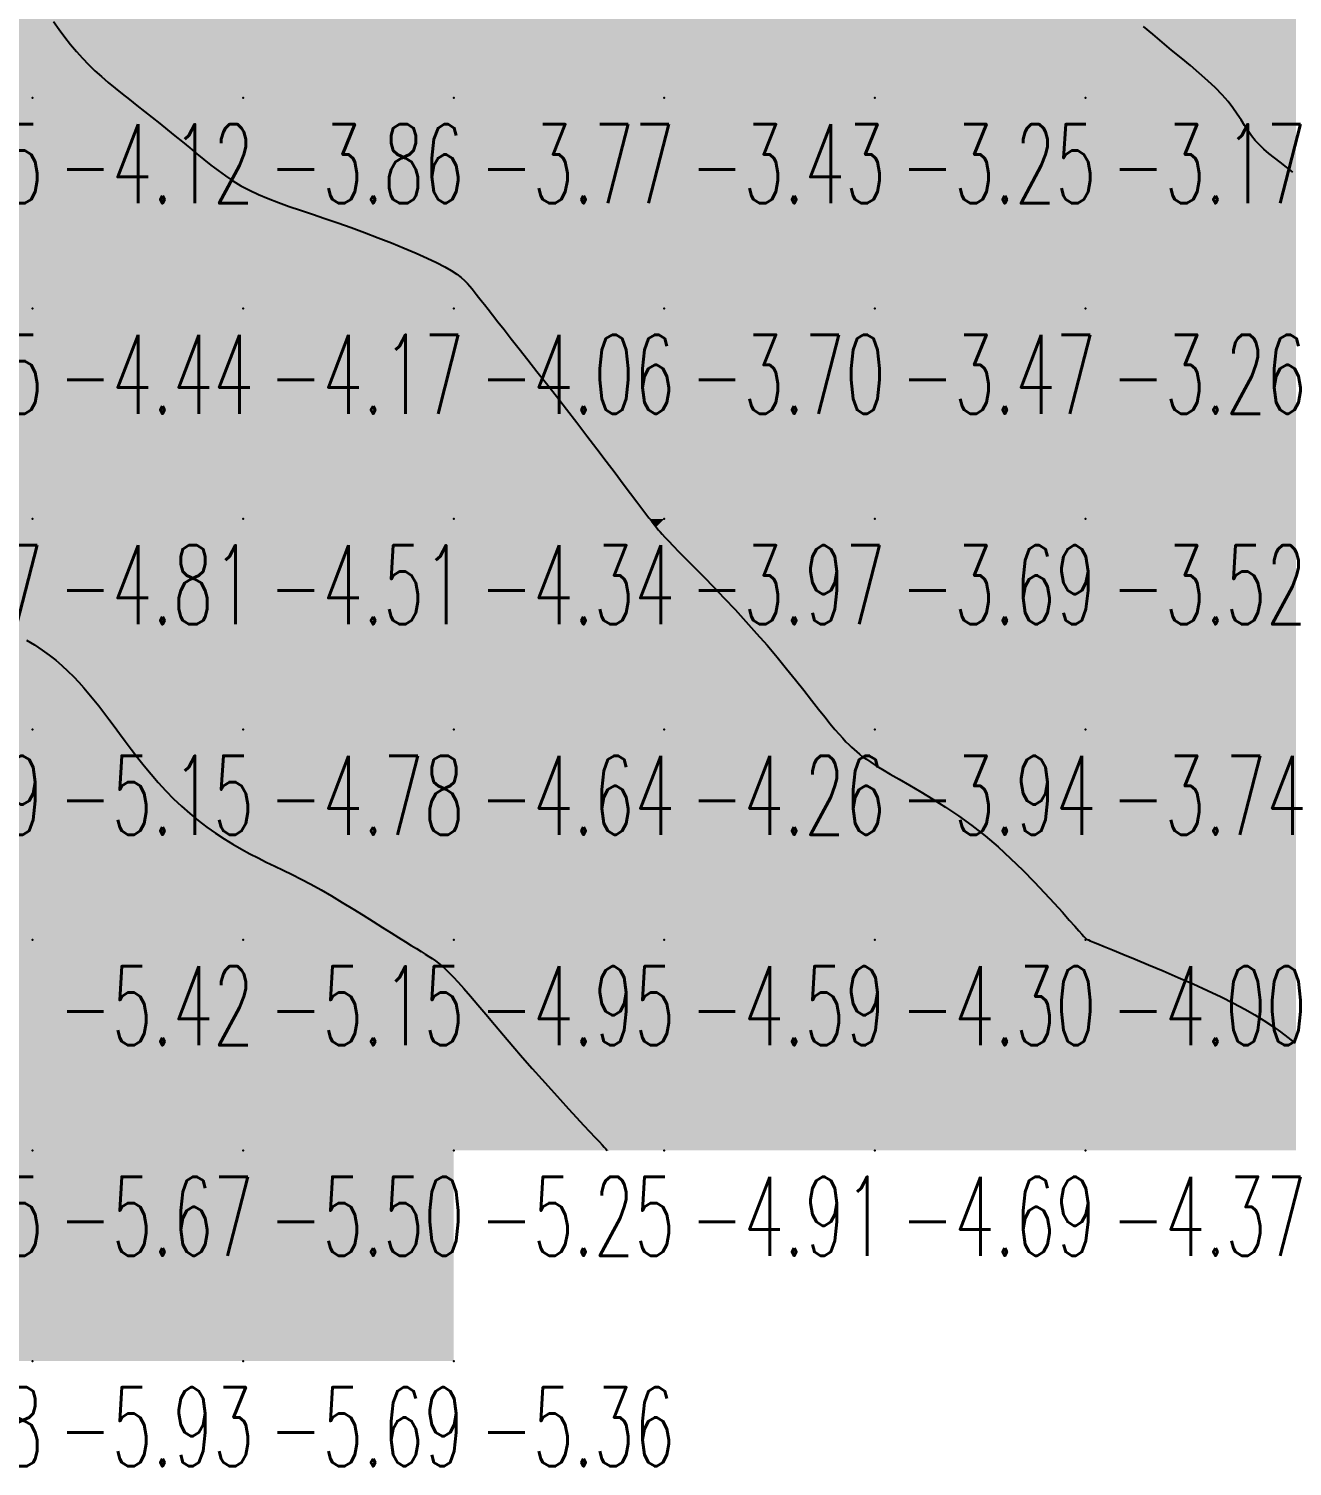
# Model space of a CAD drawing. Header units: millimetres. Extents: x 88261 to 90953, y 390274 to 392322.
# Drawn here: x 90430.1 to 90490.1, y 390412.2 to 390480.5 of the extents above; entities that cross this region are included whole.
import ezdxf
from ezdxf.enums import TextEntityAlignment as Align

# ---------------------------------------------------------------- set-up
doc = ezdxf.new("R2010")
doc.units = ezdxf.units.MM
doc.header["$LTSCALE"] = 25
for name, color, linetype in [('CN_03_00', 7, 'Continuous'), ('CN_04_00', 242, 'Continuous'), ('COTEAlt', 7, 'Continuous'), ('TN_COLORIAGE', 7, 'Continuous')]:
    doc.layers.add(name, color=color, linetype=linetype)
doc.styles.add('Simplex 1.0', font='Simplex.shx', dxfattribs={"width": 0.99, "height": 2.5})
doc.styles.get("Standard").update_dxf_attribs({"font": 'times.ttf'})

# ---------------------------------------------------------------- blocks, each defined once
blk = doc.blocks.new('COTE')
at = {"color": 0}
blk.add_point((0, 0), dxfattribs=at)
at = {"layer": 'COTEAlt'}
blk.add_attdef('ALT', text='', height=3.75, dxfattribs=at).set_placement((1.25, -1.25), align=Align.TOP_LEFT)

msp = doc.modelspace()

# ---------------------------------------------------------------- linework, layer by layer
at = {"layer": 'CN_03_00', "flags": 128}
for points, elevation in [([(90431.251, 390480.868), (90431.514, 390480.496), (90431.781, 390480.132), (90432.052, 390479.78), (90432.33, 390479.443), (90432.616, 390479.125), (90432.909, 390478.823), (90433.211, 390478.534), (90433.522, 390478.254), (90433.84, 390477.981), (90434.167, 390477.711), (90434.503, 390477.441), (90434.847, 390477.167), (90435.2, 390476.888), (90435.559, 390476.603), (90435.922, 390476.314), (90436.286, 390476.023), (90436.65, 390475.732), (90437.011, 390475.441), (90437.367, 390475.152), (90437.715, 390474.867), (90438.054, 390474.586), (90438.388, 390474.312), (90438.721, 390474.046), (90439.059, 390473.787), (90439.406, 390473.538), (90439.767, 390473.299), (90440.147, 390473.072), (90440.55, 390472.856), (90440.98, 390472.654), (90441.438, 390472.461), (90441.923, 390472.274), (90442.435, 390472.09), (90442.973, 390471.905), (90443.537, 390471.714), (90444.125, 390471.515), (90444.738, 390471.304), (90445.373, 390471.079), (90446.019, 390470.842), (90446.665, 390470.598), (90447.296, 390470.351), (90447.902, 390470.105), (90448.47, 390469.864), (90448.986, 390469.634), (90449.439, 390469.418), (90449.82, 390469.219), (90450.134, 390469.036), (90450.39, 390468.868), (90450.597, 390468.713), (90450.765, 390468.568), (90450.902, 390468.431), (90451.017, 390468.301), (90451.119, 390468.176), (90451.217, 390468.052), (90451.319, 390467.923), (90451.429, 390467.781), (90451.555, 390467.619), (90451.703, 390467.428), (90451.879, 390467.201), (90452.09, 390466.931), (90452.343, 390466.61), (90452.641, 390466.232), (90452.981, 390465.8), (90453.359, 390465.323), (90453.767, 390464.804), (90454.202, 390464.251), (90454.657, 390463.67), (90455.127, 390463.067), (90455.606, 390462.448), (90456.09, 390461.82), (90456.57, 390461.193), (90457.038, 390460.578), (90457.488, 390459.986), (90457.911, 390459.427), (90458.299, 390458.912), (90458.645, 390458.453), (90458.941, 390458.06), (90459.182, 390457.741), (90459.373, 390457.489), (90459.521, 390457.293), (90459.634, 390457.146), (90459.718, 390457.036), (90459.781, 390456.954), (90459.831, 390456.89), (90459.875, 390456.833), (90459.92, 390456.776), (90459.975, 390456.709), (90460.047, 390456.625), (90460.144, 390456.517), (90460.274, 390456.375), (90460.446, 390456.194), (90460.667, 390455.965), (90460.946, 390455.68), (90461.287, 390455.335), (90461.683, 390454.934), (90462.123, 390454.485), (90462.598, 390453.997), (90463.097, 390453.478), (90463.61, 390452.934), (90464.126, 390452.374), (90464.635, 390451.806), (90465.129, 390451.237), (90465.602, 390450.675), (90466.053, 390450.126), (90466.478, 390449.599), (90466.875, 390449.099), (90467.241, 390448.634), (90467.574, 390448.21), (90467.87, 390447.836), (90468.129, 390447.515), (90468.354, 390447.244), (90468.549, 390447.015), (90468.72, 390446.823), (90468.872, 390446.66), (90469.01, 390446.52), (90469.138, 390446.397), (90469.261, 390446.284), (90469.385, 390446.174), (90469.518, 390446.064), (90469.668, 390445.947), (90469.844, 390445.821), (90470.054, 390445.679), (90470.307, 390445.518), (90470.611, 390445.333), (90470.975, 390445.12), (90471.403, 390444.875), (90471.89, 390444.596), (90472.425, 390444.283), (90472.998, 390443.935), (90473.6, 390443.552), (90474.221, 390443.133), (90474.85, 390442.679), (90475.479, 390442.187), (90476.098, 390441.661), (90476.697, 390441.112), (90477.271, 390440.556), (90477.811, 390440.007), (90478.31, 390439.481), (90478.759, 390438.992), (90479.152, 390438.555), (90479.48, 390438.185), (90479.74, 390437.893), (90479.936, 390437.673), (90480.078, 390437.514), (90480.176, 390437.406), (90480.237, 390437.339), (90480.273, 390437.303), (90480.29, 390437.287), (90480.299, 390437.281), (90480.309, 390437.275), (90480.334, 390437.264), (90480.386, 390437.242), (90480.478, 390437.202), (90480.626, 390437.141), (90480.841, 390437.052), (90481.138, 390436.93), (90481.529, 390436.77), (90482.023, 390436.568), (90482.604, 390436.328), (90483.249, 390436.06), (90483.938, 390435.769), (90484.649, 390435.464), (90485.36, 390435.151), (90486.049, 390434.838), (90486.695, 390434.532), (90487.282, 390434.239), (90487.81, 390433.957), (90488.289, 390433.684), (90488.726, 390433.415), (90489.129, 390433.148), (90489.504, 390432.881), (90489.86, 390432.609), (90490.205, 390432.33)], -4), ([(90490.104, 390473.71), (90489.791, 390473.957), (90489.497, 390474.184), (90489.221, 390474.398), (90488.964, 390474.603), (90488.727, 390474.804), (90488.51, 390475.009), (90488.313, 390475.22), (90488.136, 390475.445), (90487.971, 390475.682), (90487.809, 390475.932), (90487.642, 390476.196), (90487.46, 390476.473), (90487.255, 390476.764), (90487.019, 390477.068), (90486.742, 390477.386), (90486.418, 390477.717), (90486.053, 390478.06), (90485.655, 390478.413), (90485.231, 390478.774), (90484.79, 390479.141), (90484.339, 390479.513), (90483.888, 390479.887), (90483.443, 390480.262), (90483.011, 390480.635)], -3)]:
    msp.add_lwpolyline(points, dxfattribs=dict(at, elevation=elevation))
at = {"layer": 'CN_04_00', "elevation": -5, "flags": 128}
msp.add_lwpolyline([(90429.962, 390451.486), (90430.344, 390451.253), (90430.7, 390451.014), (90431.034, 390450.771), (90431.348, 390450.524), (90431.643, 390450.271), (90431.923, 390450.014), (90432.189, 390449.752), (90432.443, 390449.485), (90432.688, 390449.214), (90432.927, 390448.937), (90433.162, 390448.651), (90433.396, 390448.356), (90433.632, 390448.05), (90433.873, 390447.73), (90434.122, 390447.396), (90434.381, 390447.046), (90434.654, 390446.678), (90434.939, 390446.296), (90435.239, 390445.904), (90435.552, 390445.508), (90435.879, 390445.109), (90436.219, 390444.714), (90436.574, 390444.327), (90436.942, 390443.95), (90437.325, 390443.589), (90437.718, 390443.244), (90438.12, 390442.916), (90438.528, 390442.606), (90438.94, 390442.314), (90439.351, 390442.04), (90439.76, 390441.785), (90440.164, 390441.551), (90440.561, 390441.335), (90440.955, 390441.134), (90441.348, 390440.941), (90441.747, 390440.751), (90442.154, 390440.556), (90442.574, 390440.351), (90443.011, 390440.131), (90443.47, 390439.888), (90443.951, 390439.619), (90444.449, 390439.33), (90444.955, 390439.027), (90445.458, 390438.719), (90445.951, 390438.412), (90446.424, 390438.115), (90446.868, 390437.835), (90447.273, 390437.579), (90447.634, 390437.353), (90447.953, 390437.155), (90448.233, 390436.982), (90448.481, 390436.83), (90448.699, 390436.694), (90448.894, 390436.572), (90449.069, 390436.46), (90449.229, 390436.354), (90449.38, 390436.25), (90449.527, 390436.14), (90449.678, 390436.017), (90449.839, 390435.874), (90450.018, 390435.701), (90450.22, 390435.493), (90450.453, 390435.24), (90450.724, 390434.936), (90451.038, 390434.575), (90451.39, 390434.163), (90451.774, 390433.71), (90452.186, 390433.225), (90452.617, 390432.716), (90453.063, 390432.192), (90453.517, 390431.663), (90453.974, 390431.138), (90454.427, 390430.624), (90454.87, 390430.129), (90455.296, 390429.658), (90455.699, 390429.217), (90456.073, 390428.811), (90456.411, 390428.447), (90456.707, 390428.131), (90456.954, 390427.867), (90457.148, 390427.66), (90457.294, 390427.504), (90457.398, 390427.393), (90457.468, 390427.318), (90457.511, 390427.272), (90457.533, 390427.249), (90457.541, 390427.241), (90457.542, 390427.239)], dxfattribs=at)
at = {"layer": 'TN_COLORIAGE', "color": 121}
for points in [[(90430.249, 390482.481, -3.538), (90432.244, 390479.235, -3.538), (90430.249, 390487.239, -3.538), (90440.249, 390487.239, -3.538)], [(90434.755, 390477.239, -3.538), (90432.244, 390479.235, -3.538), (90440.249, 390477.239, -3.538), (90440.249, 390487.239, -3.538)], [(90440.249, 390487.239, -3.278), (90440.249, 390477.239, -3.278), (90450.249, 390487.239, -3.278)], [(90440.249, 390477.239, -3.278), (90450.249, 390477.239, -3.278), (90450.249, 390487.239, -3.278)], [(90450.249, 390477.239, -3.097), (90460.249, 390477.239, -3.097), (90460.249, 390487.239, -3.097)], [(90450.249, 390487.239, -3.097), (90450.249, 390477.239, -3.097), (90460.249, 390487.239, -3.097)], [(90460.249, 390477.239, -3), (90468.727, 390485.717, -3), (90460.249, 390487.239, -3), (90465.825, 390487.239, -3)], [(90460.249, 390477.239, -3), (90468.727, 390485.717, -3), (90470.249, 390477.239, -3), (90470.249, 390484.914, -3)], [(90477.154, 390484.145, -3.253), (90470.249, 390484.914, -3.253), (90470.249, 390477.239, -3.253)], [(90470.249, 390477.239, -3), (90477.154, 390484.145, -3), (90480.249, 390477.239, -3), (90480.249, 390483.23, -3)], [(90483.285, 390480.275, -3.17), (90480.249, 390483.23, -3.17), (90480.249, 390477.239, -3.17)], [(90483.285, 390480.275, -3.17), (90487.269, 390477.239, -3.17), (90480.249, 390477.239, -3.17)], [(90434.755, 390477.239, -3.859), (90437.821, 390474.812, -3.859), (90440.249, 390477.239, -3.859)], [(90440.249, 390472.713, -3.859), (90437.821, 390474.812, -3.859), (90440.249, 390477.239, -3.859)], [(90440.249, 390472.713, -3.768), (90444.482, 390471.473, -3.768), (90440.249, 390477.239, -3.768), (90450.249, 390477.239, -3.768)], [(90450.249, 390469.221, -3.768), (90444.482, 390471.473, -3.768), (90450.249, 390477.239, -3.768)], [(90450.249, 390469.221, -3.428), (90451.158, 390468.149, -3.428), (90450.249, 390477.239, -3.428), (90460.249, 390477.239, -3.428)], [(90451.834, 390467.239, -3.428), (90451.158, 390468.149, -3.428), (90460.249, 390467.239, -3.428), (90460.249, 390477.239, -3.428)], [(90460.249, 390467.239, -3.253), (90470.249, 390467.239, -3.253), (90470.249, 390477.239, -3.253)], [(90460.249, 390477.239, -3.253), (90460.249, 390467.239, -3.253), (90470.249, 390477.239, -3.253)], [(90470.249, 390477.239, -3.17), (90470.249, 390467.239, -3.17), (90480.249, 390477.239, -3.17)], [(90470.249, 390467.239, -3.17), (90480.249, 390467.239, -3.17), (90480.249, 390477.239, -3.17)], [(90480.249, 390467.239, -3), (90488.09, 390475.081, -3), (90480.249, 390477.239, -3), (90487.269, 390477.239, -3)], [(90480.249, 390467.239, -3), (90488.09, 390475.081, -3), (90490.249, 390467.239, -3), (90490.249, 390473.759, -3)], [(90451.834, 390467.239, -3.696), (90455.562, 390462.553, -3.696), (90460.249, 390467.239, -3.696)], [(90459.556, 390457.239, -3.696), (90455.562, 390462.553, -3.696), (90460.249, 390457.239, -3.696), (90460.249, 390467.239, -3.696)], [(90460.249, 390467.239, -3.465), (90460.249, 390457.239, -3.465), (90470.249, 390467.239, -3.465)], [(90460.249, 390457.239, -3.465), (90470.249, 390457.239, -3.465), (90470.249, 390467.239, -3.465)], [(90470.249, 390467.239, -3.262), (90470.249, 390457.239, -3.262), (90480.249, 390467.239, -3.262)], [(90470.249, 390457.239, -3.262), (90480.249, 390457.239, -3.262), (90480.249, 390467.239, -3.262)], [(90480.249, 390467.239, -3.135), (90480.249, 390457.239, -3.135), (90490.249, 390467.239, -3.135)], [(90480.249, 390457.239, -3.135), (90490.249, 390457.239, -3.135), (90490.249, 390467.239, -3.135)], [(90459.556, 390457.239, -3.974), (90459.861, 390456.852, -3.974), (90460.249, 390457.239, -3.974)], [(90460.249, 390456.354, -3.974), (90459.861, 390456.852, -3.974), (90460.249, 390457.239, -3.974)], [(90460.249, 390456.354, -3.686), (90464.819, 390451.81, -3.686), (90460.249, 390457.239, -3.686), (90470.249, 390457.239, -3.686)], [(90468.286, 390447.239, -3.686), (90464.819, 390451.81, -3.686), (90470.249, 390447.239, -3.686), (90470.249, 390457.239, -3.686)], [(90470.249, 390457.239, -3.522), (90470.249, 390447.239, -3.522), (90480.249, 390457.239, -3.522)], [(90470.249, 390447.239, -3.522), (90480.249, 390447.239, -3.522), (90480.249, 390457.239, -3.522)], [(90480.249, 390457.239, -3.346), (90480.249, 390447.239, -3.346), (90490.249, 390457.239, -3.346)], [(90480.249, 390447.239, -3.346), (90490.249, 390447.239, -3.346), (90490.249, 390457.239, -3.346)], [(90468.286, 390447.239, -3.936), (90469.257, 390446.248, -3.936), (90470.249, 390447.239, -3.936)], [(90470.249, 390445.472, -3.936), (90469.257, 390446.248, -3.936), (90470.249, 390447.239, -3.936)], [(90470.249, 390445.472, -3.739), (90475.594, 390442.585, -3.739), (90470.249, 390447.239, -3.739), (90480.249, 390447.239, -3.739)], [(90480.249, 390437.31, -3.739), (90475.594, 390442.585, -3.739), (90480.249, 390447.239, -3.739)], [(90480.249, 390437.31, -3.581), (90480.293, 390437.284, -3.581), (90480.249, 390447.239, -3.581), (90490.249, 390447.239, -3.581)], [(90480.373, 390437.239, -3.581), (90480.293, 390437.284, -3.581), (90490.249, 390437.239, -3.581), (90490.249, 390447.239, -3.581)], [(90480.373, 390437.239, -3.852), (90487.388, 390434.378, -3.852), (90490.249, 390437.239, -3.852)], [(90490.249, 390432.441, -3.852), (90487.388, 390434.378, -3.852), (90490.249, 390437.239, -3.852)]]:
    msp.add_solid(points, dxfattribs=at)
at = {"layer": 'TN_COLORIAGE', "color": 111}
for points in [[(90480.249, 390483.23, -2.611), (90483.285, 390480.275, -2.611), (90480.249, 390487.239, -2.611), (90490.249, 390487.239, -2.611)], [(90487.269, 390477.239, -2.611), (90483.285, 390480.275, -2.611), (90490.249, 390477.239, -2.611), (90490.249, 390487.239, -2.611)], [(90487.269, 390477.239, -2.928), (90488.09, 390475.081, -2.928), (90490.249, 390477.239, -2.928)], [(90490.249, 390473.759, -2.928), (90488.09, 390475.081, -2.928), (90490.249, 390477.239, -2.928)]]:
    msp.add_solid(points, dxfattribs=at)
at = {"layer": 'TN_COLORIAGE', "color": 131}
for points in [[(90420.249, 390477.239, -4), (90427.95, 390484.94, -4), (90430.249, 390477.239, -4), (90430.249, 390482.481, -4)], [(90432.244, 390479.235, -4.115), (90430.249, 390482.481, -4.115), (90430.249, 390477.239, -4.115)], [(90432.244, 390479.235, -4.115), (90434.755, 390477.239, -4.115), (90430.249, 390477.239, -4.115)], [(90420.249, 390467.239, -4.115), (90430.249, 390467.239, -4.115), (90430.249, 390477.239, -4.115)], [(90420.249, 390477.239, -4.115), (90420.249, 390467.239, -4.115), (90430.249, 390477.239, -4.115)], [(90430.249, 390467.239, -4), (90437.821, 390474.812, -4), (90430.249, 390477.239, -4), (90434.755, 390477.239, -4)], [(90430.249, 390467.239, -4), (90437.821, 390474.812, -4), (90440.249, 390467.239, -4), (90440.249, 390472.713, -4)], [(90444.482, 390471.473, -4.17), (90440.249, 390472.713, -4.17), (90440.249, 390467.239, -4.17)], [(90440.249, 390467.239, -4), (90444.482, 390471.473, -4), (90450.249, 390467.239, -4), (90450.249, 390469.221, -4)], [(90451.158, 390468.149, -4.057), (90450.249, 390469.221, -4.057), (90450.249, 390467.239, -4.057)], [(90451.158, 390468.149, -4.057), (90451.834, 390467.239, -4.057), (90450.249, 390467.239, -4.057)], [(90420.249, 390467.239, -4.438), (90420.249, 390457.239, -4.438), (90430.249, 390467.239, -4.438)], [(90420.249, 390457.239, -4.438), (90430.249, 390457.239, -4.438), (90430.249, 390467.239, -4.438)], [(90430.249, 390457.239, -4.17), (90440.249, 390457.239, -4.17), (90440.249, 390467.239, -4.17)], [(90430.249, 390467.239, -4.17), (90430.249, 390457.239, -4.17), (90440.249, 390467.239, -4.17)], [(90440.249, 390467.239, -4.057), (90440.249, 390457.239, -4.057), (90450.249, 390467.239, -4.057)], [(90440.249, 390457.239, -4.057), (90450.249, 390457.239, -4.057), (90450.249, 390467.239, -4.057)], [(90450.249, 390457.239, -4), (90455.562, 390462.553, -4), (90450.249, 390467.239, -4), (90451.834, 390467.239, -4)], [(90455.562, 390462.553, -4.344), (90459.556, 390457.239, -4.344), (90450.249, 390457.239, -4.344)], [(90420.249, 390456.277, -4.806), (90426.237, 390453.227, -4.806), (90420.249, 390457.239, -4.806), (90430.249, 390457.239, -4.806)], [(90430.249, 390451.539, -4.806), (90426.237, 390453.227, -4.806), (90430.249, 390457.239, -4.806)], [(90430.249, 390451.539, -4.509), (90432.543, 390449.534, -4.509), (90430.249, 390457.239, -4.509), (90440.249, 390457.239, -4.509)], [(90434.239, 390447.239, -4.509), (90432.543, 390449.534, -4.509), (90440.249, 390447.239, -4.509), (90440.249, 390457.239, -4.509)], [(90440.249, 390447.239, -4.344), (90450.249, 390447.239, -4.344), (90450.249, 390457.239, -4.344)], [(90440.249, 390457.239, -4.344), (90440.249, 390447.239, -4.344), (90450.249, 390457.239, -4.344)], [(90450.249, 390447.239, -4), (90459.861, 390456.852, -4), (90450.249, 390457.239, -4), (90459.556, 390457.239, -4)], [(90450.249, 390447.239, -4), (90459.861, 390456.852, -4), (90460.249, 390447.239, -4), (90460.249, 390456.354, -4)], [(90464.819, 390451.81, -4.264), (90460.249, 390456.354, -4.264), (90460.249, 390447.239, -4.264)], [(90464.819, 390451.81, -4.264), (90468.286, 390447.239, -4.264), (90460.249, 390447.239, -4.264)], [(90434.239, 390447.239, -4.78), (90436.792, 390443.782, -4.78), (90440.249, 390447.239, -4.78)], [(90440.249, 390441.333, -4.78), (90436.792, 390443.782, -4.78), (90440.249, 390447.239, -4.78)], [(90440.249, 390441.333, -4.635), (90443.198, 390440.189, -4.635), (90440.249, 390447.239, -4.635), (90450.249, 390447.239, -4.635)], [(90447.776, 390437.239, -4.635), (90443.198, 390440.189, -4.635), (90450.249, 390437.239, -4.635), (90450.249, 390447.239, -4.635)], [(90450.249, 390437.239, -4.264), (90460.249, 390437.239, -4.264), (90460.249, 390447.239, -4.264)], [(90450.249, 390447.239, -4.264), (90450.249, 390437.239, -4.264), (90460.249, 390447.239, -4.264)], [(90460.249, 390437.239, -4), (90469.257, 390446.248, -4), (90460.249, 390447.239, -4), (90468.286, 390447.239, -4)], [(90460.249, 390437.239, -4), (90469.257, 390446.248, -4), (90470.249, 390437.239, -4), (90470.249, 390445.472, -4)], [(90475.594, 390442.585, -4.3), (90470.249, 390445.472, -4.3), (90470.249, 390437.239, -4.3)], [(90470.249, 390437.239, -4), (90475.594, 390442.585, -4), (90480.249, 390437.239, -4), (90480.249, 390437.31, -4)], [(90447.776, 390437.239, -4.95), (90449.338, 390436.328, -4.95), (90450.249, 390437.239, -4.95)], [(90450.249, 390435.571, -4.95), (90449.338, 390436.328, -4.95), (90450.249, 390437.239, -4.95)], [(90450.249, 390435.571, -4.586), (90454.013, 390431.004, -4.586), (90450.249, 390437.239, -4.586), (90460.249, 390437.239, -4.586)], [(90457.542, 390427.239, -4.586), (90454.013, 390431.004, -4.586), (90460.249, 390427.239, -4.586), (90460.249, 390437.239, -4.586)], [(90460.249, 390437.239, -4.3), (90460.249, 390427.239, -4.3), (90470.249, 390437.239, -4.3)], [(90460.249, 390427.239, -4.3), (90470.249, 390427.239, -4.3), (90470.249, 390437.239, -4.3)], [(90470.249, 390437.239, -4.002), (90470.249, 390427.239, -4.002), (90480.249, 390437.239, -4.002)], [(90470.249, 390427.239, -4.002), (90480.249, 390427.239, -4.002), (90480.249, 390437.239, -4.002)], [(90480.293, 390437.284, -4.002), (90480.249, 390437.31, -4.002), (90480.249, 390437.239, -4.002)], [(90480.293, 390437.284, -4.002), (90480.373, 390437.239, -4.002), (90480.249, 390437.239, -4.002)], [(90480.249, 390427.239, -4), (90487.388, 390434.378, -4), (90480.249, 390437.239, -4), (90480.373, 390437.239, -4)], [(90480.249, 390427.239, -4), (90487.388, 390434.378, -4), (90490.249, 390427.239, -4), (90490.249, 390432.441, -4)]]:
    msp.add_solid(points, dxfattribs=at)
at = {"layer": 'TN_COLORIAGE', "color": 141}
for points in [[(90420.249, 390447.239, -5), (90426.237, 390453.227, -5), (90430.249, 390447.239, -5), (90430.249, 390451.539, -5)], [(90432.543, 390449.534, -5.146), (90430.249, 390451.539, -5.146), (90430.249, 390447.239, -5.146)], [(90432.543, 390449.534, -5.146), (90434.239, 390447.239, -5.146), (90430.249, 390447.239, -5.146)], [(90420.249, 390447.239, -5.146), (90420.249, 390437.239, -5.146), (90430.249, 390447.239, -5.146)], [(90420.249, 390437.239, -5.146), (90430.249, 390437.239, -5.146), (90430.249, 390447.239, -5.146)], [(90430.249, 390437.239, -5), (90436.792, 390443.782, -5), (90430.249, 390447.239, -5), (90434.239, 390447.239, -5)], [(90430.249, 390437.239, -5), (90436.792, 390443.782, -5), (90440.249, 390437.239, -5), (90440.249, 390441.333, -5)], [(90443.198, 390440.189, -5.153), (90440.249, 390441.333, -5.153), (90440.249, 390437.239, -5.153)], [(90443.198, 390440.189, -5.153), (90447.776, 390437.239, -5.153), (90440.249, 390437.239, -5.153)], [(90420.249, 390437.239, -5.416), (90420.249, 390427.239, -5.416), (90430.249, 390437.239, -5.416)], [(90420.249, 390427.239, -5.416), (90430.249, 390427.239, -5.416), (90430.249, 390437.239, -5.416)], [(90430.249, 390437.239, -5.153), (90430.249, 390427.239, -5.153), (90440.249, 390437.239, -5.153)], [(90430.249, 390427.239, -5.153), (90440.249, 390427.239, -5.153), (90440.249, 390437.239, -5.153)], [(90440.249, 390427.239, -5), (90449.338, 390436.328, -5), (90440.249, 390437.239, -5), (90447.776, 390437.239, -5)], [(90440.249, 390427.239, -5), (90449.338, 390436.328, -5), (90450.249, 390427.239, -5), (90450.249, 390435.571, -5)], [(90454.013, 390431.004, -5.25), (90450.249, 390435.571, -5.25), (90450.249, 390427.239, -5.25)], [(90454.013, 390431.004, -5.25), (90457.542, 390427.239, -5.25), (90450.249, 390427.239, -5.25)], [(90420.249, 390425.807, -5.665), (90424.763, 390421.754, -5.665), (90420.249, 390427.239, -5.665), (90430.249, 390427.239, -5.665)], [(90428.28, 390417.239, -5.665), (90424.763, 390421.754, -5.665), (90430.249, 390417.239, -5.665), (90430.249, 390427.239, -5.665)], [(90430.249, 390427.239, -5.5), (90430.249, 390417.239, -5.5), (90440.249, 390427.239, -5.5)], [(90430.249, 390417.239, -5.5), (90440.249, 390417.239, -5.5), (90440.249, 390427.239, -5.5)], [(90450.249, 390417.239, -5.695), (90450.249, 390427.239, -5.695), (90440.249, 390417.239, -5.695)], [(90440.249, 390427.239, -5.25), (90440.249, 390417.239, -5.25), (90450.249, 390427.239, -5.25)]]:
    msp.add_solid(points, dxfattribs=at)

# ---------------------------------------------------------------- block references
at = {"layer": 'COTEAlt'}
ref = msp.add_blockref('COTE', (90420.249, 390477.239), dxfattribs=at)
ref.add_attrib('ALT', '-4.35', dxfattribs={"height": 3.75, "style": 'Simplex 1.0', "width": 0.6}).set_placement((90421.499, 390475.989), align=Align.TOP_LEFT)
ref = msp.add_blockref('COTE', (90430.249, 390477.239), dxfattribs=at)
ref.add_attrib('ALT', '-4.12', dxfattribs={"height": 3.75, "style": 'Simplex 1.0', "width": 0.6}).set_placement((90431.499, 390475.989), align=Align.TOP_LEFT)
ref = msp.add_blockref('COTE', (90440.249, 390477.239), dxfattribs=at)
ref.add_attrib('ALT', '-3.86', dxfattribs={"height": 3.75, "style": 'Simplex 1.0', "width": 0.6}).set_placement((90441.499, 390475.989), align=Align.TOP_LEFT)
ref = msp.add_blockref('COTE', (90450.249, 390477.239), dxfattribs=at)
ref.add_attrib('ALT', '-3.77', dxfattribs={"height": 3.75, "style": 'Simplex 1.0', "width": 0.6}).set_placement((90451.499, 390475.989), align=Align.TOP_LEFT)
ref = msp.add_blockref('COTE', (90460.249, 390477.239), dxfattribs=at)
ref.add_attrib('ALT', '-3.43', dxfattribs={"height": 3.75, "style": 'Simplex 1.0', "width": 0.6}).set_placement((90461.499, 390475.989), align=Align.TOP_LEFT)
ref = msp.add_blockref('COTE', (90470.249, 390477.239), dxfattribs=at)
ref.add_attrib('ALT', '-3.25', dxfattribs={"height": 3.75, "style": 'Simplex 1.0', "width": 0.6}).set_placement((90471.499, 390475.989), align=Align.TOP_LEFT)
ref = msp.add_blockref('COTE', (90480.249, 390477.239), dxfattribs=at)
ref.add_attrib('ALT', '-3.17', dxfattribs={"height": 3.75, "style": 'Simplex 1.0', "width": 0.6}).set_placement((90481.499, 390475.989), align=Align.TOP_LEFT)
ref = msp.add_blockref('COTE', (90420.249, 390467.239), dxfattribs=at)
ref.add_attrib('ALT', '-4.65', dxfattribs={"height": 3.75, "style": 'Simplex 1.0', "width": 0.6}).set_placement((90421.499, 390465.989), align=Align.TOP_LEFT)
ref = msp.add_blockref('COTE', (90430.249, 390467.239), dxfattribs=at)
ref.add_attrib('ALT', '-4.44', dxfattribs={"height": 3.75, "style": 'Simplex 1.0', "width": 0.6}).set_placement((90431.499, 390465.989), align=Align.TOP_LEFT)
ref = msp.add_blockref('COTE', (90440.249, 390467.239), dxfattribs=at)
ref.add_attrib('ALT', '-4.17', dxfattribs={"height": 3.75, "style": 'Simplex 1.0', "width": 0.6}).set_placement((90441.499, 390465.989), align=Align.TOP_LEFT)
ref = msp.add_blockref('COTE', (90450.249, 390467.239), dxfattribs=at)
ref.add_attrib('ALT', '-4.06', dxfattribs={"height": 3.75, "style": 'Simplex 1.0', "width": 0.6}).set_placement((90451.499, 390465.989), align=Align.TOP_LEFT)
ref = msp.add_blockref('COTE', (90460.249, 390467.239), dxfattribs=at)
ref.add_attrib('ALT', '-3.70', dxfattribs={"height": 3.75, "style": 'Simplex 1.0', "width": 0.6}).set_placement((90461.499, 390465.989), align=Align.TOP_LEFT)
ref = msp.add_blockref('COTE', (90470.249, 390467.239), dxfattribs=at)
ref.add_attrib('ALT', '-3.47', dxfattribs={"height": 3.75, "style": 'Simplex 1.0', "width": 0.6}).set_placement((90471.499, 390465.989), align=Align.TOP_LEFT)
ref = msp.add_blockref('COTE', (90480.249, 390467.239), dxfattribs=at)
ref.add_attrib('ALT', '-3.26', dxfattribs={"height": 3.75, "style": 'Simplex 1.0', "width": 0.6}).set_placement((90481.499, 390465.989), align=Align.TOP_LEFT)
ref = msp.add_blockref('COTE', (90420.249, 390457.239), dxfattribs=at)
ref.add_attrib('ALT', '-4.97', dxfattribs={"height": 3.75, "style": 'Simplex 1.0', "width": 0.6}).set_placement((90421.499, 390455.989), align=Align.TOP_LEFT)
ref = msp.add_blockref('COTE', (90430.249, 390457.239), dxfattribs=at)
ref.add_attrib('ALT', '-4.81', dxfattribs={"height": 3.75, "style": 'Simplex 1.0', "width": 0.6}).set_placement((90431.499, 390455.989), align=Align.TOP_LEFT)
ref = msp.add_blockref('COTE', (90440.249, 390457.239), dxfattribs=at)
ref.add_attrib('ALT', '-4.51', dxfattribs={"height": 3.75, "style": 'Simplex 1.0', "width": 0.6}).set_placement((90441.499, 390455.989), align=Align.TOP_LEFT)
ref = msp.add_blockref('COTE', (90450.249, 390457.239), dxfattribs=at)
ref.add_attrib('ALT', '-4.34', dxfattribs={"height": 3.75, "style": 'Simplex 1.0', "width": 0.6}).set_placement((90451.499, 390455.989), align=Align.TOP_LEFT)
ref = msp.add_blockref('COTE', (90460.249, 390457.239), dxfattribs=at)
ref.add_attrib('ALT', '-3.97', dxfattribs={"height": 3.75, "style": 'Simplex 1.0', "width": 0.6}).set_placement((90461.499, 390455.989), align=Align.TOP_LEFT)
ref = msp.add_blockref('COTE', (90470.249, 390457.239), dxfattribs=at)
ref.add_attrib('ALT', '-3.69', dxfattribs={"height": 3.75, "style": 'Simplex 1.0', "width": 0.6}).set_placement((90471.499, 390455.989), align=Align.TOP_LEFT)
ref = msp.add_blockref('COTE', (90480.249, 390457.239), dxfattribs=at)
ref.add_attrib('ALT', '-3.52', dxfattribs={"height": 3.75, "style": 'Simplex 1.0', "width": 0.6}).set_placement((90481.499, 390455.989), align=Align.TOP_LEFT)
ref = msp.add_blockref('COTE', (90420.249, 390447.239), dxfattribs=at)
ref.add_attrib('ALT', '-5.29', dxfattribs={"height": 3.75, "style": 'Simplex 1.0', "width": 0.6}).set_placement((90421.499, 390445.989), align=Align.TOP_LEFT)
ref = msp.add_blockref('COTE', (90430.249, 390447.239), dxfattribs=at)
ref.add_attrib('ALT', '-5.15', dxfattribs={"height": 3.75, "style": 'Simplex 1.0', "width": 0.6}).set_placement((90431.499, 390445.989), align=Align.TOP_LEFT)
ref = msp.add_blockref('COTE', (90440.249, 390447.239), dxfattribs=at)
ref.add_attrib('ALT', '-4.78', dxfattribs={"height": 3.75, "style": 'Simplex 1.0', "width": 0.6}).set_placement((90441.499, 390445.989), align=Align.TOP_LEFT)
ref = msp.add_blockref('COTE', (90450.249, 390447.239), dxfattribs=at)
ref.add_attrib('ALT', '-4.64', dxfattribs={"height": 3.75, "style": 'Simplex 1.0', "width": 0.6}).set_placement((90451.499, 390445.989), align=Align.TOP_LEFT)
ref = msp.add_blockref('COTE', (90460.249, 390447.239), dxfattribs=at)
ref.add_attrib('ALT', '-4.26', dxfattribs={"height": 3.75, "style": 'Simplex 1.0', "width": 0.6}).set_placement((90461.499, 390445.989), align=Align.TOP_LEFT)
ref = msp.add_blockref('COTE', (90470.249, 390447.239), dxfattribs=at)
ref.add_attrib('ALT', '-3.94', dxfattribs={"height": 3.75, "style": 'Simplex 1.0', "width": 0.6}).set_placement((90471.499, 390445.989), align=Align.TOP_LEFT)
ref = msp.add_blockref('COTE', (90480.249, 390447.239), dxfattribs=at)
ref.add_attrib('ALT', '-3.74', dxfattribs={"height": 3.75, "style": 'Simplex 1.0', "width": 0.6}).set_placement((90481.499, 390445.989), align=Align.TOP_LEFT)
ref = msp.add_blockref('COTE', (90430.249, 390437.239), dxfattribs=at)
ref.add_attrib('ALT', '-5.42', dxfattribs={"height": 3.75, "style": 'Simplex 1.0', "width": 0.6}).set_placement((90431.499, 390435.989), align=Align.TOP_LEFT)
ref = msp.add_blockref('COTE', (90440.249, 390437.239), dxfattribs=at)
ref.add_attrib('ALT', '-5.15', dxfattribs={"height": 3.75, "style": 'Simplex 1.0', "width": 0.6}).set_placement((90441.499, 390435.989), align=Align.TOP_LEFT)
ref = msp.add_blockref('COTE', (90450.249, 390437.239), dxfattribs=at)
ref.add_attrib('ALT', '-4.95', dxfattribs={"height": 3.75, "style": 'Simplex 1.0', "width": 0.6}).set_placement((90451.499, 390435.989), align=Align.TOP_LEFT)
ref = msp.add_blockref('COTE', (90460.249, 390437.239), dxfattribs=at)
ref.add_attrib('ALT', '-4.59', dxfattribs={"height": 3.75, "style": 'Simplex 1.0', "width": 0.6}).set_placement((90461.499, 390435.989), align=Align.TOP_LEFT)
ref = msp.add_blockref('COTE', (90470.249, 390437.239), dxfattribs=at)
ref.add_attrib('ALT', '-4.30', dxfattribs={"height": 3.75, "style": 'Simplex 1.0', "width": 0.6}).set_placement((90471.499, 390435.989), align=Align.TOP_LEFT)
ref = msp.add_blockref('COTE', (90480.249, 390437.239), dxfattribs=at)
ref.add_attrib('ALT', '-4.00', dxfattribs={"height": 3.75, "style": 'Simplex 1.0', "width": 0.6}).set_placement((90481.499, 390435.989), align=Align.TOP_LEFT)
ref = msp.add_blockref('COTE', (90420.249, 390427.239), dxfattribs=at)
ref.add_attrib('ALT', '-5.95', dxfattribs={"height": 3.75, "style": 'Simplex 1.0', "width": 0.6}).set_placement((90421.499, 390425.989), align=Align.TOP_LEFT)
ref = msp.add_blockref('COTE', (90430.249, 390427.239), dxfattribs=at)
ref.add_attrib('ALT', '-5.67', dxfattribs={"height": 3.75, "style": 'Simplex 1.0', "width": 0.6}).set_placement((90431.499, 390425.989), align=Align.TOP_LEFT)
ref = msp.add_blockref('COTE', (90440.249, 390427.239), dxfattribs=at)
ref.add_attrib('ALT', '-5.50', dxfattribs={"height": 3.75, "style": 'Simplex 1.0', "width": 0.6}).set_placement((90441.499, 390425.989), align=Align.TOP_LEFT)
ref = msp.add_blockref('COTE', (90450.249, 390427.239), dxfattribs=at)
ref.add_attrib('ALT', '-5.25', dxfattribs={"height": 3.75, "style": 'Simplex 1.0', "width": 0.6}).set_placement((90451.499, 390425.989), align=Align.TOP_LEFT)
ref = msp.add_blockref('COTE', (90460.249, 390427.239), dxfattribs=at)
ref.add_attrib('ALT', '-4.91', dxfattribs={"height": 3.75, "style": 'Simplex 1.0', "width": 0.6}).set_placement((90461.499, 390425.989), align=Align.TOP_LEFT)
ref = msp.add_blockref('COTE', (90470.249, 390427.239), dxfattribs=at)
ref.add_attrib('ALT', '-4.69', dxfattribs={"height": 3.75, "style": 'Simplex 1.0', "width": 0.6}).set_placement((90471.499, 390425.989), align=Align.TOP_LEFT)
ref = msp.add_blockref('COTE', (90480.249, 390427.239), dxfattribs=at)
ref.add_attrib('ALT', '-4.37', dxfattribs={"height": 3.75, "style": 'Simplex 1.0', "width": 0.6}).set_placement((90481.499, 390425.989), align=Align.TOP_LEFT)
ref = msp.add_blockref('COTE', (90420.249, 390417.239), dxfattribs=at)
ref.add_attrib('ALT', '-6.28', dxfattribs={"height": 3.75, "style": 'Simplex 1.0', "width": 0.6}).set_placement((90421.499, 390415.989), align=Align.TOP_LEFT)
ref = msp.add_blockref('COTE', (90430.249, 390417.239), dxfattribs=at)
ref.add_attrib('ALT', '-5.93', dxfattribs={"height": 3.75, "style": 'Simplex 1.0', "width": 0.6}).set_placement((90431.499, 390415.989), align=Align.TOP_LEFT)
ref = msp.add_blockref('COTE', (90440.249, 390417.239), dxfattribs=at)
ref.add_attrib('ALT', '-5.69', dxfattribs={"height": 3.75, "style": 'Simplex 1.0', "width": 0.6}).set_placement((90441.499, 390415.989), align=Align.TOP_LEFT)
ref = msp.add_blockref('COTE', (90450.249, 390417.239), dxfattribs=at)
ref.add_attrib('ALT', '-5.36', dxfattribs={"height": 3.75, "style": 'Simplex 1.0', "width": 0.6}).set_placement((90451.499, 390415.989), align=Align.TOP_LEFT)

doc.saveas('drawing.dxf')
